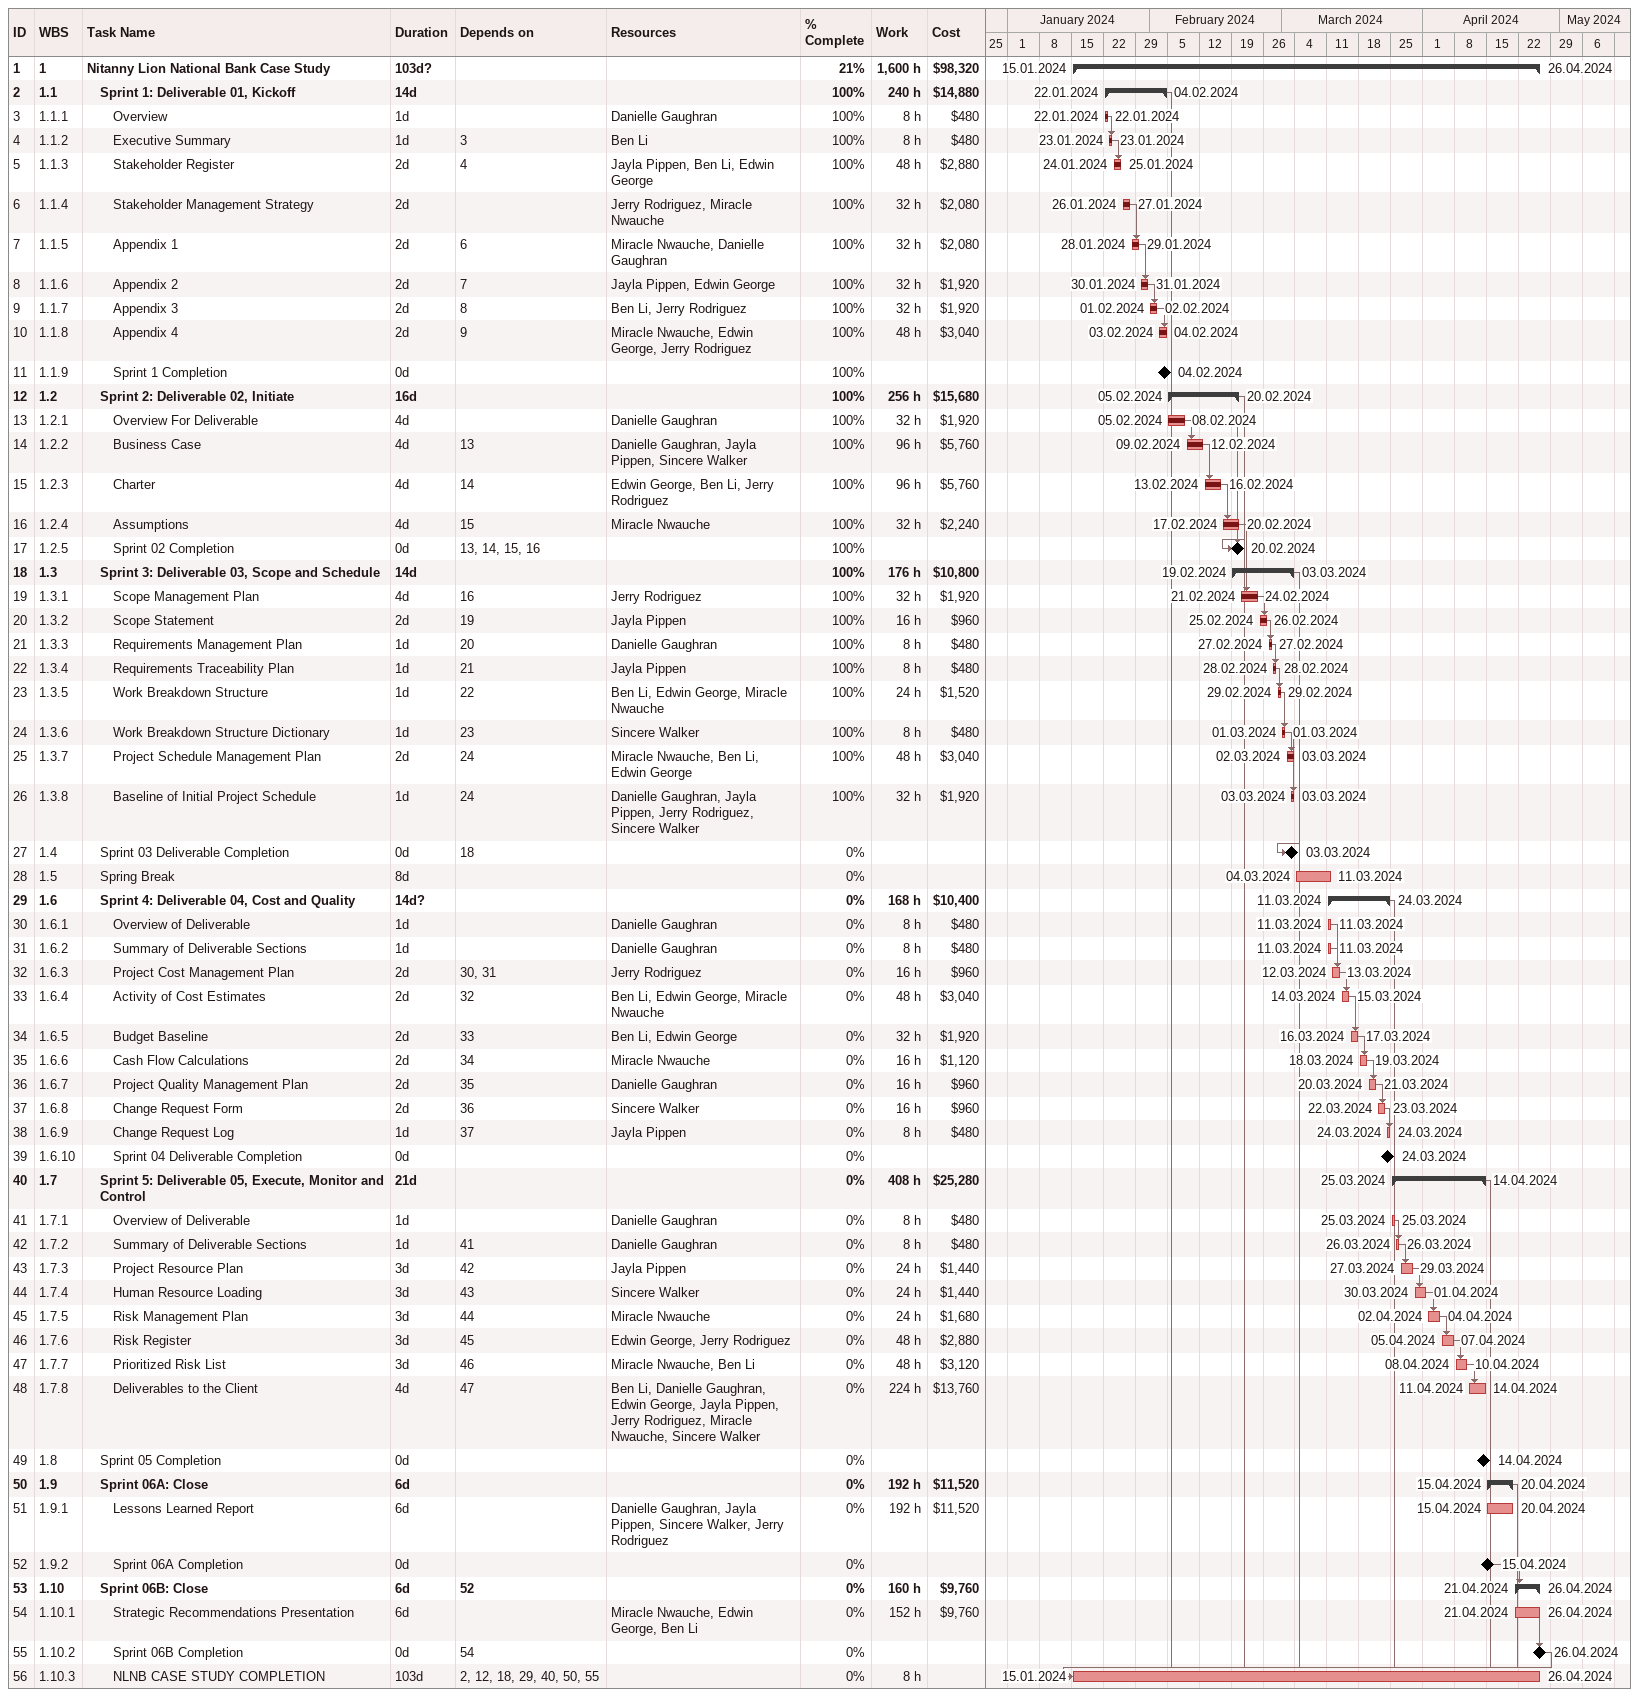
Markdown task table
| ID | WBS | Task | Duration | Start | Finish | Predecessors | Resources | % complete | Work (h) | Cost ($) |
|---|---|---|---|---|---|---|---|---|---|---|
| 1 | 1 | **Nitanny Lion National Bank Case Study** | 103d? | 2024-01-15 | 2024-04-26 |  |  | 21 | 1600 | 98320 |
| 2 | 1.1 | **Sprint 1: Deliverable 01, Kickoff** | 14d | 2024-01-22 | 2024-02-04 |  |  | 100 | 240 | 14880 |
| 3 | 1.1.1 | Overview | 1d | 2024-01-22 | 2024-01-22 |  | Danielle Gaughran | 100 | 8 | 480 |
| 4 | 1.1.2 | Executive Summary | 1d | 2024-01-23 | 2024-01-23 | 3 | Ben Li | 100 | 8 | 480 |
| 5 | 1.1.3 | Stakeholder Register | 2d | 2024-01-24 | 2024-01-25 | 4 | Jayla Pippen, Ben Li, Edwin George | 100 | 48 | 2880 |
| 6 | 1.1.4 | Stakeholder Management Strategy | 2d | 2024-01-26 | 2024-01-27 |  | Jerry Rodriguez, Miracle Nwauche | 100 | 32 | 2080 |
| 7 | 1.1.5 | Appendix 1 | 2d | 2024-01-28 | 2024-01-29 | 6 | Miracle Nwauche, Danielle Gaughran | 100 | 32 | 2080 |
| 8 | 1.1.6 | Appendix 2 | 2d | 2024-01-30 | 2024-01-31 | 7 | Jayla Pippen, Edwin George | 100 | 32 | 1920 |
| 9 | 1.1.7 | Appendix 3 | 2d | 2024-02-01 | 2024-02-02 | 8 | Ben Li, Jerry Rodriguez | 100 | 32 | 1920 |
| 10 | 1.1.8 | Appendix 4 | 2d | 2024-02-03 | 2024-02-04 | 9 | Miracle Nwauche, Edwin George, Jerry Rodriguez | 100 | 48 | 3040 |
| 11 | 1.1.9 | Sprint 1 Completion | 0d | 2024-02-04 | 2024-02-04 |  |  | 100 |  |  |
| 12 | 1.2 | **Sprint 2: Deliverable 02, Initiate** | 16d | 2024-02-05 | 2024-02-20 |  |  | 100 | 256 | 15680 |
| 13 | 1.2.1 | Overview For Deliverable | 4d | 2024-02-05 | 2024-02-08 |  | Danielle Gaughran | 100 | 32 | 1920 |
| 14 | 1.2.2 | Business Case | 4d | 2024-02-09 | 2024-02-12 | 13 | Danielle Gaughran, Jayla Pippen, Sincere Walker | 100 | 96 | 5760 |
| 15 | 1.2.3 | Charter | 4d | 2024-02-13 | 2024-02-16 | 14 | Edwin George, Ben Li, Jerry Rodriguez | 100 | 96 | 5760 |
| 16 | 1.2.4 | Assumptions | 4d | 2024-02-17 | 2024-02-20 | 15 | Miracle Nwauche | 100 | 32 | 2240 |
| 17 | 1.2.5 | Sprint 02 Completion | 0d | 2024-02-20 | 2024-02-20 | 13, 14, 15, 16 |  | 100 |  |  |
| 18 | 1.3 | **Sprint 3: Deliverable 03, Scope and Schedule** | 14d | 2024-02-19 | 2024-03-03 |  |  | 100 | 176 | 10800 |
| 19 | 1.3.1 | Scope Management Plan | 4d | 2024-02-21 | 2024-02-24 | 16 | Jerry Rodriguez | 100 | 32 | 1920 |
| 20 | 1.3.2 | Scope Statement | 2d | 2024-02-25 | 2024-02-26 | 19 | Jayla Pippen | 100 | 16 | 960 |
| 21 | 1.3.3 | Requirements Management Plan | 1d | 2024-02-27 | 2024-02-27 | 20 | Danielle Gaughran | 100 | 8 | 480 |
| 22 | 1.3.4 | Requirements Traceability Plan | 1d | 2024-02-28 | 2024-02-28 | 21 | Jayla Pippen | 100 | 8 | 480 |
| 23 | 1.3.5 | Work Breakdown Structure | 1d | 2024-02-29 | 2024-02-29 | 22 | Ben Li, Edwin George, Miracle Nwauche | 100 | 24 | 1520 |
| 24 | 1.3.6 | Work Breakdown Structure Dictionary | 1d | 2024-03-01 | 2024-03-01 | 23 | Sincere Walker | 100 | 8 | 480 |
| 25 | 1.3.7 | Project Schedule Management Plan | 2d | 2024-03-02 | 2024-03-03 | 24 | Miracle Nwauche, Ben Li, Edwin George | 100 | 48 | 3040 |
| 26 | 1.3.8 | Baseline of Initial Project Schedule | 1d | 2024-03-03 | 2024-03-03 | 24 | Danielle Gaughran, Jayla Pippen, Jerry Rodriguez, Sincere Walker | 100 | 32 | 1920 |
| 27 | 1.4 | Sprint 03 Deliverable Completion | 0d | 2024-03-03 | 2024-03-03 | 18 |  | 0 |  |  |
| 28 | 1.5 | Spring Break | 8d | 2024-03-04 | 2024-03-11 |  |  | 0 |  |  |
| 29 | 1.6 | **Sprint 4: Deliverable 04, Cost and Quality** | 14d? | 2024-03-11 | 2024-03-24 |  |  | 0 | 168 | 10400 |
| 30 | 1.6.1 | Overview of Deliverable | 1d | 2024-03-11 | 2024-03-11 |  | Danielle Gaughran | 0 | 8 | 480 |
| 31 | 1.6.2 | Summary of Deliverable Sections | 1d | 2024-03-11 | 2024-03-11 |  | Danielle Gaughran | 0 | 8 | 480 |
| 32 | 1.6.3 | Project Cost Management Plan | 2d | 2024-03-12 | 2024-03-13 | 30, 31 | Jerry Rodriguez | 0 | 16 | 960 |
| 33 | 1.6.4 | Activity of Cost Estimates | 2d | 2024-03-14 | 2024-03-15 | 32 | Ben Li, Edwin George, Miracle Nwauche | 0 | 48 | 3040 |
| 34 | 1.6.5 | Budget Baseline | 2d | 2024-03-16 | 2024-03-17 | 33 | Ben Li, Edwin George | 0 | 32 | 1920 |
| 35 | 1.6.6 | Cash Flow Calculations | 2d | 2024-03-18 | 2024-03-19 | 34 | Miracle Nwauche | 0 | 16 | 1120 |
| 36 | 1.6.7 | Project Quality Management Plan | 2d | 2024-03-20 | 2024-03-21 | 35 | Danielle Gaughran | 0 | 16 | 960 |
| 37 | 1.6.8 | Change Request Form | 2d | 2024-03-22 | 2024-03-23 | 36 | Sincere Walker | 0 | 16 | 960 |
| 38 | 1.6.9 | Change Request Log | 1d | 2024-03-24 | 2024-03-24 | 37 | Jayla Pippen | 0 | 8 | 480 |
| 39 | 1.6.10 | Sprint 04 Deliverable Completion | 0d | 2024-03-24 | 2024-03-24 |  |  | 0 |  |  |
| 40 | 1.7 | **Sprint 5: Deliverable 05, Execute, Monitor and Control** | 21d | 2024-03-25 | 2024-04-14 |  |  | 0 | 408 | 25280 |
| 41 | 1.7.1 | Overview of Deliverable | 1d | 2024-03-25 | 2024-03-25 |  | Danielle Gaughran | 0 | 8 | 480 |
| 42 | 1.7.2 | Summary of Deliverable Sections | 1d | 2024-03-26 | 2024-03-26 | 41 | Danielle Gaughran | 0 | 8 | 480 |
| 43 | 1.7.3 | Project Resource Plan | 3d | 2024-03-27 | 2024-03-29 | 42 | Jayla Pippen | 0 | 24 | 1440 |
| 44 | 1.7.4 | Human Resource Loading | 3d | 2024-03-30 | 2024-04-01 | 43 | Sincere Walker | 0 | 24 | 1440 |
| 45 | 1.7.5 | Risk Management Plan | 3d | 2024-04-02 | 2024-04-04 | 44 | Miracle Nwauche | 0 | 24 | 1680 |
| 46 | 1.7.6 | Risk Register | 3d | 2024-04-05 | 2024-04-07 | 45 | Edwin George, Jerry Rodriguez | 0 | 48 | 2880 |
| 47 | 1.7.7 | Prioritized Risk List | 3d | 2024-04-08 | 2024-04-10 | 46 | Miracle Nwauche, Ben Li | 0 | 48 | 3120 |
| 48 | 1.7.8 | Deliverables to the Client | 4d | 2024-04-11 | 2024-04-14 | 47 | Ben Li, Danielle Gaughran, Edwin George, Jayla Pippen, Jerry Rodriguez, Miracle Nwauche, Sincere Walker | 0 | 224 | 13760 |
| 49 | 1.8 | Sprint 05 Completion | 0d | 2024-04-14 | 2024-04-14 |  |  | 0 |  |  |
| 50 | 1.9 | **Sprint 06A: Close** | 6d | 2024-04-15 | 2024-04-20 |  |  | 0 | 192 | 11520 |
| 51 | 1.9.1 | Lessons Learned Report | 6d | 2024-04-15 | 2024-04-20 |  | Danielle Gaughran, Jayla Pippen, Sincere Walker, Jerry Rodriguez | 0 | 192 | 11520 |
| 52 | 1.9.2 | Sprint 06A Completion | 0d | 2024-04-15 | 2024-04-15 |  |  | 0 |  |  |
| 53 | 1.10 | **Sprint 06B: Close** | 6d | 2024-04-21 | 2024-04-26 | 52 |  | 0 | 160 | 9760 |
| 54 | 1.10.1 | Strategic Recommendations Presentation | 6d | 2024-04-21 | 2024-04-26 |  | Miracle Nwauche, Edwin George, Ben Li | 0 | 152 | 9760 |
| 55 | 1.10.2 | Sprint 06B Completion | 0d | 2024-04-26 | 2024-04-26 | 54 |  | 0 |  |  |
| 56 | 1.10.3 | NLNB CASE STUDY COMPLETION | 103d | 2024-01-15 | 2024-04-26 | 2, 12, 18, 29, 40, 50, 55 |  | 0 | 8 |  |
